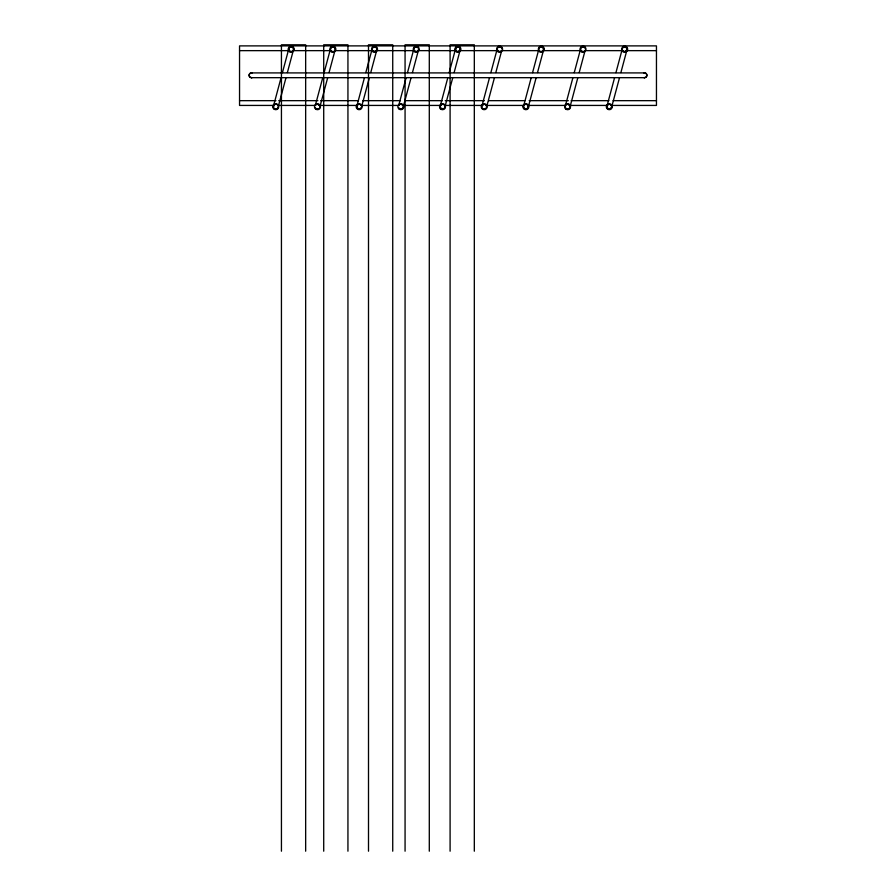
<?xml version="1.0" encoding="UTF-8"?>
<svg xmlns="http://www.w3.org/2000/svg" width="896" height="896" viewBox="0 0 896 896"><rect width="100%" height="100%" fill="white"/><g stroke="black" fill="none" stroke-linecap="round" stroke-linejoin="round"><path stroke-width="1.34" d="M273.459 106.098L273.694 107.901A2.386 2.386 0 0 1 274.568 104.653L273.459 106.098L280.986 78.008M288.87 48.586L288.87 49.818A2.386 2.386 0 0 1 288.87 48.586L282.419 72.654M356.832 106.098L357.941 108.774L360.326 108.774A2.386 2.386 0 0 1 357.078 107.901A2.386 2.386 0 0 1 357.941 104.653L356.832 106.098L364.358 78.008M372.254 48.586L372.254 49.818A2.386 2.386 0 0 1 372.254 48.586L365.792 72.654M455.627 48.586L455.627 49.818A2.386 2.386 0 0 1 455.627 48.586L449.176 72.654M528.192 107.33L528.192 106.098A2.386 2.386 0 0 1 528.192 107.33L536.088 77.907M543.614 49.818L542.998 47.51L540.12 47.13A2.386 2.386 0 0 1 543.368 48.003A2.386 2.386 0 0 1 542.506 51.262L543.614 49.818L537.522 72.554M611.576 107.33L611.576 106.098A2.386 2.386 0 0 1 611.576 107.33L619.461 77.907M626.987 49.818L626.371 47.51L623.493 47.13A2.386 2.386 0 0 1 626.752 48.003A2.386 2.386 0 0 1 625.878 51.262L626.987 49.818L620.894 72.554M278.062 107.33L285.947 77.907M287.381 72.554L293.115 51.15M315.504 104.765L322.672 78.008M324.106 72.654L330.198 49.918M320.107 105.997L327.634 77.907M329.067 72.554L335.16 49.818A2.386 2.386 0 0 1 334.544 50.882L335.16 49.818M361.435 107.33L369.32 77.907M370.754 72.554L376.488 51.15M398.888 104.765L406.056 78.008M407.49 72.654L413.582 49.918M403.48 105.997L411.018 77.907M412.451 72.554L418.544 49.818A2.386 2.386 0 0 1 417.928 50.882L418.544 49.818M440.574 104.765L447.742 78.008M444.819 107.33L452.704 77.907M454.138 72.554L459.872 51.15M481.902 106.098L482.518 105.034A2.386 2.386 0 0 0 481.902 106.098L489.429 78.008M490.862 72.654L496.955 49.918M486.864 105.997L494.39 77.907M495.824 72.554L501.558 51.15M523.947 104.765L531.126 78.008M532.56 72.654L539.011 48.586M565.286 106.098L565.902 105.034A2.386 2.386 0 0 0 565.286 106.098L572.813 78.008M574.246 72.654L580.339 49.918M570.248 105.997L577.774 77.907M579.208 72.554L584.942 51.15M607.331 104.765L614.499 78.008M615.933 72.654L622.384 48.586M251.462 72.912C248.405 72.8 248.405 77.795 251.462 77.683L644.538 77.683C647.595 77.795 647.595 72.8 644.538 72.912L251.462 72.912L252.078 73.002A2.386 2.386 0 0 0 249.077 75.298A2.386 2.386 0 0 0 252.078 77.594L251.462 77.683M644.538 72.912L643.922 73.002A2.386 2.386 0 0 1 646.923 75.298A2.386 2.386 0 0 1 643.922 77.594L644.538 77.683M239.546 50.646L288.512 50.646M292.712 50.646L330.49 50.646M334.678 50.646L372.456 50.646M375.256 50.646L413.022 50.646M418.622 50.646L455 50.646M459.189 50.646L496.966 50.646M501.166 50.646L538.933 50.646M543.133 50.646L579.499 50.646M585.099 50.646L622.877 50.646M625.677 50.646L656.454 50.646M239.546 100.666L275.923 100.666M278.723 100.666L317.89 100.666M320.69 100.666L358.467 100.666M362.667 100.666L400.434 100.666M404.634 100.666L442.4 100.666M445.2 100.666L484.378 100.666M488.566 100.666L524.944 100.666M529.144 100.666L568.31 100.666M571.11 100.666L608.888 100.666M613.077 100.666L656.454 100.666M273.123 105.426L239.546 105.426L239.546 45.886L656.454 45.886L656.454 105.426L611.677 105.426M278.723 105.426L315.101 105.426M319.29 105.426L357.067 105.426M361.267 105.426L397.634 105.426M403.234 105.426L441 105.426M445.2 105.426L482.978 105.426M487.166 105.426L523.544 105.426M527.744 105.426L565.51 105.426M569.71 105.426L607.488 105.426M474.32 851.2L474.32 44.8L450.094 44.8L450.094 851.2M429.296 851.2L429.296 44.8L405.07 44.8L405.07 851.2M392.728 851.2L392.728 44.8L368.502 44.8L368.502 851.2M347.939 851.2L347.939 44.8L323.714 44.8L323.714 851.2M305.659 851.2L305.659 44.8L281.434 44.8L281.434 851.2M293.552 49.202L293.474 49.818A2.386 2.386 0 0 0 293.474 48.586L293.552 49.202M376.936 49.202L376.846 49.818A2.386 2.386 0 0 0 376.846 48.586L376.936 49.202M440.216 106.098L440.832 108.405L443.71 108.774A2.386 2.386 0 0 1 440.451 107.901A2.386 2.386 0 0 1 441.325 104.653L440.216 106.098M460.309 49.202L459.122 51.262A2.386 2.386 0 0 0 459.614 47.51L457.318 46.894L455.862 48.003A2.386 2.386 0 0 1 459.614 47.51L460.309 49.202M523.589 106.098L523.589 107.33A2.386 2.386 0 0 1 523.589 106.098M606.973 106.098L606.973 107.33A2.386 2.386 0 0 1 606.973 106.098M330.792 48.003L330.557 48.586A2.386 2.386 0 0 1 331.173 47.51L330.792 48.003M319.749 107.33L319.514 107.901A2.386 2.386 0 0 0 319.749 107.33M414.176 48.003L413.941 48.586A2.386 2.386 0 0 1 414.557 47.51L414.176 48.003M403.122 107.33L402.886 107.901A2.386 2.386 0 0 0 403.122 107.33M497.56 48.003L497.314 48.586A2.386 2.386 0 0 1 497.56 48.003M486.506 107.33L486.27 107.901A2.386 2.386 0 0 0 486.506 107.33M580.933 48.003L580.698 48.586A2.386 2.386 0 0 1 580.933 48.003M569.89 107.33L569.274 108.405A2.386 2.386 0 0 0 569.89 107.33M289.486 47.51L289.106 48.003A2.386 2.386 0 0 1 293.238 48.003L291.782 46.894L289.486 47.51M293.238 50.389L292.365 51.262A2.386 2.386 0 0 0 293.238 50.389M277.816 107.901L277.435 108.405A2.386 2.386 0 0 0 277.816 107.901M315.762 105.034L315.381 105.526A2.386 2.386 0 0 1 315.762 105.034M372.87 47.51L372.49 48.003A2.386 2.386 0 0 1 376.611 48.003L375.166 46.894L372.87 47.51M376.611 50.389L375.738 51.262A2.386 2.386 0 0 0 376.611 50.389M361.2 107.901L360.819 108.405A2.386 2.386 0 0 0 361.2 107.901M399.146 105.034L398.765 105.526A2.386 2.386 0 0 1 399.146 105.034M444.584 107.901L444.203 108.405A2.386 2.386 0 0 0 444.584 107.901M501.682 50.389L501.301 50.882A2.386 2.386 0 0 0 501.682 50.389M539.627 47.51L539.246 48.003A2.386 2.386 0 0 1 539.627 47.51M524.216 105.034L523.835 105.526A2.386 2.386 0 0 1 524.709 104.653L524.216 105.034M527.957 107.901L525.896 109.099L523.835 107.901A2.386 2.386 0 0 0 527.957 107.901M585.066 50.389L584.685 50.882A2.386 2.386 0 0 0 585.066 50.389M623 47.51L622.63 48.003A2.386 2.386 0 0 1 623 47.51M607.589 105.034L607.208 105.526A2.386 2.386 0 0 1 608.082 104.653L607.589 105.034M611.341 107.901L609.28 109.099L607.208 107.901A2.386 2.386 0 0 0 611.341 107.901M332.248 46.894L331.666 47.13A2.386 2.386 0 0 1 334.051 47.13L332.248 46.894M415.621 46.894L415.05 47.13A2.386 2.386 0 0 1 417.435 47.13L415.621 46.894M276.942 108.774L274.568 108.774A2.386 2.386 0 0 0 276.942 108.774M318.64 108.774L316.254 108.774A2.386 2.386 0 0 0 318.64 108.774M499.005 46.894L498.434 47.13A2.386 2.386 0 0 1 500.808 47.13L499.005 46.894M402.013 108.774L399.638 108.774A2.386 2.386 0 0 0 402.013 108.774M582.378 46.894L581.806 47.13A2.386 2.386 0 0 1 584.192 47.13L582.378 46.894M485.397 108.774L483.011 108.774A2.386 2.386 0 0 0 485.397 108.774M568.781 108.774L566.395 108.774A2.386 2.386 0 0 0 568.781 108.774M291.782 51.498L290.55 51.498A2.386 2.386 0 0 0 291.782 51.498M333.48 51.498L332.248 51.498A2.386 2.386 0 0 0 333.48 51.498M375.166 51.498L373.934 51.498A2.386 2.386 0 0 0 375.166 51.498M416.853 51.498L415.621 51.498A2.386 2.386 0 0 0 416.853 51.498M458.55 51.498L457.318 51.498A2.386 2.386 0 0 0 458.55 51.498M500.237 51.498L499.005 51.498A2.386 2.386 0 0 0 500.237 51.498M541.923 51.498L540.691 51.498A2.386 2.386 0 0 0 541.923 51.498M583.621 51.498L582.378 51.498A2.386 2.386 0 0 0 583.621 51.498M625.307 51.498L624.075 51.498A2.386 2.386 0 0 0 625.307 51.498M275.755 104.328L275.139 104.418A2.386 2.386 0 0 1 276.371 104.418L275.755 104.328M317.442 104.328L316.826 104.418A2.386 2.386 0 0 1 318.058 104.418L317.442 104.328M359.139 104.328L358.523 104.418A2.386 2.386 0 0 1 359.755 104.418L359.139 104.328M400.826 104.328L400.21 104.418A2.386 2.386 0 0 1 401.442 104.418L400.826 104.328M442.512 104.328L441.896 104.418A2.386 2.386 0 0 1 443.128 104.418L442.512 104.328M484.21 104.328L483.594 104.418A2.386 2.386 0 0 1 484.826 104.418L484.21 104.328M525.896 104.328L525.28 104.418A2.386 2.386 0 0 1 526.512 104.418L525.896 104.328M567.582 104.328L566.966 104.418A2.386 2.386 0 0 1 568.198 104.418L567.582 104.328M609.28 104.328L608.653 104.418A2.386 2.386 0 0 1 609.896 104.418L609.28 104.328M581.806 51.262L580.698 49.818A2.386 2.386 0 0 0 581.806 51.262M610.96 105.034L610.467 104.653A2.386 2.386 0 0 1 611.341 105.526L610.96 105.034M569.274 105.034L568.781 104.653A2.386 2.386 0 0 1 569.89 106.098L569.274 105.034M498.434 51.262L497.314 49.818A2.386 2.386 0 0 0 498.434 51.262M527.576 105.034L527.083 104.653A2.386 2.386 0 0 1 527.957 105.526L527.576 105.034M456.736 51.262L455.862 50.389A2.386 2.386 0 0 0 456.736 51.262M485.89 105.034L485.397 104.653A2.386 2.386 0 0 1 486.506 106.098L485.89 105.034M415.05 51.262L413.941 49.818A2.386 2.386 0 0 0 415.05 51.262M373.363 51.262L372.49 50.389A2.386 2.386 0 0 0 373.363 51.262M402.506 105.034L402.013 104.653A2.386 2.386 0 0 1 403.122 106.098L402.506 105.034M289.979 51.262L289.106 50.389A2.386 2.386 0 0 0 289.979 51.262M319.133 105.034L318.64 104.653A2.386 2.386 0 0 1 319.749 106.098L319.133 105.034M623 50.882L622.63 50.389A2.386 2.386 0 0 0 623 50.882M585.066 48.003L584.685 47.51A2.386 2.386 0 0 1 585.066 48.003M539.627 50.882L539.246 50.389A2.386 2.386 0 0 0 539.627 50.882M565.902 108.405L565.522 107.901A2.386 2.386 0 0 0 565.902 108.405M501.682 48.003L501.301 47.51A2.386 2.386 0 0 1 501.682 48.003M482.518 108.405L482.138 107.901A2.386 2.386 0 0 0 482.518 108.405M418.309 48.003L417.928 47.51A2.386 2.386 0 0 1 418.298 48.003M444.584 105.526L444.203 105.034A2.386 2.386 0 0 1 444.584 105.526M399.146 108.405L398.765 107.901A2.386 2.386 0 0 0 399.146 108.405M334.925 48.003L334.544 47.51A2.386 2.386 0 0 1 335.16 48.586L334.925 48.003M331.173 50.882L330.557 49.818A2.386 2.386 0 0 0 331.173 50.882M361.2 105.526L360.819 105.034A2.386 2.386 0 0 1 361.2 105.526M315.762 108.405L315.381 107.901A2.386 2.386 0 0 0 315.762 108.405M277.816 105.526L277.435 105.034A2.386 2.386 0 0 1 277.816 105.526M274.266 109.29A2.979 2.979 0 0 0 278.734 106.714A2.979 2.979 0 0 0 274.266 104.138A2.979 2.979 0 0 0 274.266 109.29M289.643 51.755A2.979 2.979 0 0 0 294.146 49.246A2.979 2.979 0 0 0 289.722 46.592A2.979 2.979 0 0 0 289.643 51.755M315.952 109.29A2.979 2.979 0 0 0 320.421 106.714A2.979 2.979 0 0 0 315.952 104.138A2.979 2.979 0 0 0 315.952 109.29M331.33 51.755A2.979 2.979 0 0 0 335.843 49.246A2.979 2.979 0 0 0 331.408 46.592A2.979 2.979 0 0 0 331.33 51.755M440.406 108.819A2.979 2.979 0 0 0 445.39 107.486A2.979 2.979 0 0 0 441.739 103.835A2.979 2.979 0 0 0 440.406 108.819M456.4 51.755A2.979 2.979 0 0 0 460.902 49.246A2.979 2.979 0 0 0 456.478 46.592A2.979 2.979 0 0 0 456.4 51.755M357.65 109.29A2.979 2.979 0 0 0 362.118 106.714A2.979 2.979 0 0 0 357.65 104.138A2.979 2.979 0 0 0 357.65 109.29M373.027 51.755A2.979 2.979 0 0 0 377.53 49.246A2.979 2.979 0 0 0 373.106 46.592A2.979 2.979 0 0 0 373.027 51.755M399.336 109.29A2.979 2.979 0 0 0 403.805 106.714A2.979 2.979 0 0 0 399.336 104.138A2.979 2.979 0 0 0 399.336 109.29M414.714 51.755A2.979 2.979 0 0 0 419.216 49.246A2.979 2.979 0 0 0 414.792 46.592A2.979 2.979 0 0 0 414.714 51.755M524.406 109.29A2.979 2.979 0 0 0 528.875 106.714A2.979 2.979 0 0 0 524.406 104.138A2.979 2.979 0 0 0 524.406 109.29M539.784 51.755A2.979 2.979 0 0 0 544.286 49.246A2.979 2.979 0 0 0 539.862 46.592A2.979 2.979 0 0 0 539.784 51.755M566.093 109.29A2.979 2.979 0 0 0 570.562 106.714A2.979 2.979 0 0 0 566.093 104.138A2.979 2.979 0 0 0 566.093 109.29M581.47 51.755A2.979 2.979 0 0 0 585.973 49.246A2.979 2.979 0 0 0 581.549 46.592A2.979 2.979 0 0 0 581.47 51.755M482.72 109.29A2.979 2.979 0 0 0 487.178 106.714A2.979 2.979 0 0 0 482.72 104.138A2.979 2.979 0 0 0 482.72 109.29M498.086 51.755A2.979 2.979 0 0 0 502.6 49.246A2.979 2.979 0 0 0 498.176 46.592A2.979 2.979 0 0 0 498.086 51.755M607.79 109.29A2.979 2.979 0 0 0 612.248 106.714A2.979 2.979 0 0 0 607.79 104.138A2.979 2.979 0 0 0 607.79 109.29M623.157 51.755A2.979 2.979 0 0 0 627.67 49.246A2.979 2.979 0 0 0 623.235 46.592A2.979 2.979 0 0 0 623.157 51.755"/></g></svg>
